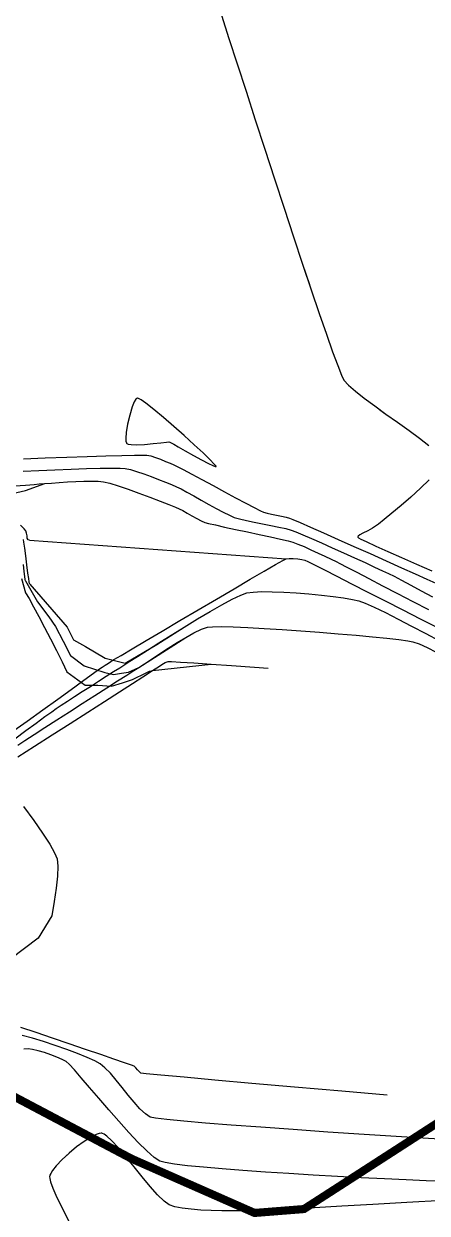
# Model space of a CAD drawing. Header units: metres. Extents: x 708868 to 711043, y 5411316 to 5413138.
# Drawn here: x 710275.7 to 710325.3, y 5412096.9 to 5412243.5 of the extents above; entities that cross this region are included whole.
import ezdxf

# ---------------------------------------------------------------- set-up
doc = ezdxf.new("R2010")
doc.units = ezdxf.units.M
doc.linetypes.add('DASHED', pattern=[0.75, 0.5, -0.25])
for name, color, linetype in [('C-ANNO-TABL', 1, 'Continuous'), ('Rionegro 2010_Contours', 7, 'Continuous'), ('Rionegro 2014_Contours', 7, 'Continuous'), ('Rionegro 2018_Contours', 7, 'Continuous')]:
    doc.layers.add(name, color=color, linetype=linetype)

msp = doc.modelspace()

# ---------------------------------------------------------------- linework, layer by layer
at = {"layer": 'C-ANNO-TABL', "color": 4, "linetype": 'DASHED', "true_color": 0x3dffff, "const_width": 1, "flags": 128}
msp.add_lwpolyline([(711042.54, 5413065.08), (710960.96, 5413110.4), (710928.51, 5413129.62), (710904.96, 5413136.48), (710878.34, 5413137.92), (710860.98, 5413136.79), (710843.25, 5413130), (710825.89, 5413114.54), (710808.92, 5413089.66), (710785.53, 5413050.07), (710767.48, 5413018.5), (710750.58, 5412962.4), (710732.95, 5412902.16), (710722.63, 5412876.69), (710711.1, 5412854.24), (710709.27, 5412838.47), (710712.25, 5412799.16), (710711.4, 5412767.16), (710706.84, 5412750.08), (710696.97, 5412735.65), (710677.97, 5412728.44), (710654.04, 5412726.54), (710627.07, 5412724.64), (710606.56, 5412720.47), (710589.8, 5412712.38), (710580.58, 5412698.73), (710577.45, 5412692.07), (710576.62, 5412681.45), (710581.7, 5412658.89), (710586.52, 5412640.58), (710590.14, 5412620.11), (710586.76, 5412609.51), (710569.89, 5412600.36), (710548.45, 5412592.65), (710519.16, 5412593.65), (710507.9, 5412592.67), (710498.04, 5412592.91), (710476.65, 5412590.53), (710453.44, 5412584.65), (710430.06, 5412578.87), (710407.17, 5412571.65), (710393.36, 5412565.35), (710390.57, 5412558.78), (710388.56, 5412550.53), (710383.7, 5412533.01), (710380.56, 5412521.69), (710371.65, 5412514.46), (710365.86, 5412509.89), (710362.01, 5412504.59), (710331.38, 5412455.85), (710322.46, 5412437.3), (710314.75, 5412419.96), (710310.91, 5412404.45), (710310.19, 5412389.52), (710312.36, 5412375.55), (710316.7, 5412365.43), (710327.06, 5412353.87), (710331.95, 5412345.85), (710336.14, 5412343.08), (710341.7, 5412343.55), (710347.66, 5412345.73), (710357.76, 5412346.03), (710373.48, 5412344.55), (710380.94, 5412341.93), (710387.56, 5412337.03), (710390.34, 5412331.13), (710393.23, 5412321.91), (710394.37, 5412314.08), (710391.95, 5412287.73), (710391.95, 5412242), (710398.77, 5412181.36), (710397.17, 5412154.92), (710391.09, 5412141.08), (710382.35, 5412135.26), (710365.93, 5412125.12), (710349.52, 5412122.86), (710314.94, 5412100.53), (710310.16, 5412097.45), (710304.08, 5412096.97), (710288.95, 5412103.64), (710260.4, 5412118.75), (710227.16, 5412131.8), (710192.2, 5412139.84), (710067.13, 5412167.23), (710056.51, 5412173.82), (710010.25, 5412214.54), (709997.9, 5412231.7), (709990.99, 5412235.84), (709981.95, 5412236.81), (709941.87, 5412226.35), (709906.21, 5412219.68), (709872.55, 5412206.97), (709858.98, 5412200.97), (709841.48, 5412178.77), (709831.7, 5412162.57), (709826.82, 5412138.12), (709826.1, 5412113.87), (709847.99, 5412057.97), (709847.99, 5412027.52), (709841.15, 5411995.84), (709821.68, 5411967.67), (709785.13, 5411896), (709764.5, 5411870.43), (709729.92, 5411841.63), (709687.88, 5411828.1), (709653.61, 5411828.39), (709636.8, 5411836.29), (709611.99, 5411871.53), (709572.15, 5411935.23), (709533.47, 5411953.88), (709461.2, 5411963.08), (709400.58, 5411961.74), (709328.3, 5411946.17), (709283.9, 5411933.17), (709246.82, 5411886.15), (709230.21, 5411871.99), (709186.77, 5411865.79), (709143.57, 5411868.97), (709131.37, 5411871.68), (709115.44, 5411870.35), (709084.2, 5411857.65), (709062.64, 5411854.33), (708913.41, 5411851.54)], dxfattribs=at)
at = {"layer": 'Rionegro 2010_Contours'}
for points in [[(710300, 5412244.52, 247), (710300.93, 5412241.66, 247), (710301.94, 5412238.52, 247), (710303.03, 5412235.16, 247), (710304.17, 5412231.64, 247), (710305.34, 5412228.03, 247), (710306.53, 5412224.38, 247), (710307.72, 5412220.76, 247), (710308.88, 5412217.23, 247), (710310, 5412213.85, 247), (710310.84, 5412211.34, 247)], [(710293.8, 5412191.86, 247), (710293.82, 5412191.86, 247), (710293.9, 5412191.81, 247), (710294.15, 5412191.66, 247), (710294.67, 5412191.36, 247), (710295.54, 5412190.86, 247), (710296.54, 5412190.3, 247), (710297.54, 5412189.75, 247), (710298.42, 5412189.29, 247), (710298.96, 5412189.03, 247), (710299.22, 5412188.93, 247), (710299.32, 5412188.92, 247), (710299.34, 5412188.93, 247), (710299.34, 5412188.95, 247), (710299.28, 5412189.04, 247), (710299.08, 5412189.27, 247), (710298.6, 5412189.76, 247), (710297.73, 5412190.6, 247), (710296.65, 5412191.61, 247), (710295.42, 5412192.73, 247), (710294.13, 5412193.87, 247), (710292.86, 5412194.97, 247), (710291.69, 5412195.94, 247), (710290.71, 5412196.71, 247), (710290.11, 5412197.13, 247), (710289.8, 5412197.31, 247), (710289.66, 5412197.35, 247), (710289.62, 5412197.35, 247), (710289.57, 5412197.32, 247), (710289.45, 5412197.2, 247), (710289.27, 5412196.89, 247), (710289.02, 5412196.26, 247), (710288.71, 5412195.25, 247), (710288.45, 5412194.15, 247), (710288.28, 5412193.1, 247), (710288.22, 5412192.41, 247), (710288.24, 5412192.03, 247), (710288.29, 5412191.86, 247), (710288.32, 5412191.8, 247), (710288.37, 5412191.76, 247), (710288.53, 5412191.69, 247), (710288.88, 5412191.62, 247), (710289.53, 5412191.6, 247), (710290.53, 5412191.64, 247), (710291.58, 5412191.74, 247), (710292.53, 5412191.85, 247), (710293.22, 5412191.93, 247), (710293.51, 5412191.97, 247), (710293.66, 5412191.92, 247), (710293.8, 5412191.86, 247)], [(710319.52, 5412195.92, 247), (710320.26, 5412195.38, 247), (710321.69, 5412194.37, 247), (710323.1, 5412193.36, 247), (710324.4, 5412192.4, 247), (710325.54, 5412191.51, 247)], [(710275.61, 5412189.89, 246), (710278.31, 5412189.98, 246), (710280.96, 5412190.07, 246), (710283.47, 5412190.15, 246), (710285.76, 5412190.22, 246), (710287.73, 5412190.28, 246), (710289.29, 5412190.32, 246), (710290.36, 5412190.33, 246), (710290.83, 5412190.32, 246), (710291.29, 5412190.22, 246), (710291.87, 5412190.03, 246), (710292.5, 5412189.81, 246), (710293.13, 5412189.56, 246), (710293.7, 5412189.33, 246), (710294.13, 5412189.15, 246), (710294.54, 5412188.94, 246), (710295.3, 5412188.54, 246), (710296.35, 5412187.98, 246), (710297.6, 5412187.31, 246), (710298.97, 5412186.57, 246), (710300.38, 5412185.82, 246), (710301.74, 5412185.08, 246), (710302.99, 5412184.42, 246), (710304.03, 5412183.87, 246), (710304.79, 5412183.48, 246), (710305.18, 5412183.29, 246), (710305.61, 5412183.17, 246), (710306.16, 5412183.04, 246), (710306.78, 5412182.92, 246), (710307.41, 5412182.8, 246), (710307.96, 5412182.68, 246), (710308.39, 5412182.57, 246), (710308.81, 5412182.4, 246), (710309.7, 5412182.01, 246), (710310.98, 5412181.45, 246), (710312.56, 5412180.76, 246), (710314.36, 5412179.95, 246), (710316.31, 5412179.09, 246), (710318.31, 5412178.19, 246), (710320.29, 5412177.3, 246), (710322.17, 5412176.46, 246), (710323.87, 5412175.69, 246), (710325.3, 5412175.05, 246), (710326.38, 5412174.56, 246)], [(710274.56, 5412186.53, 244), (710275.89, 5412186.64, 244), (710276.92, 5412186.72, 244), (710277.57, 5412186.77, 244), (710278.25, 5412186.82, 244), (710279.08, 5412186.89, 244), (710280.02, 5412186.96, 244), (710281.03, 5412187.02, 244), (710282.06, 5412187.07, 244), (710283.07, 5412187.11, 244), (710284, 5412187.12, 244), (710284.83, 5412187.1, 244), (710285.49, 5412187.03, 244), (710286.24, 5412186.86, 244), (710287.27, 5412186.54, 244), (710288.5, 5412186.12, 244), (710289.83, 5412185.64, 244), (710291.18, 5412185.14, 244), (710292.44, 5412184.65, 244), (710293.53, 5412184.23, 244), (710294.34, 5412183.9, 244), (710294.8, 5412183.71, 244), (710295.23, 5412183.49, 244), (710295.77, 5412183.19, 244), (710296.37, 5412182.86, 244), (710296.97, 5412182.52, 244), (710297.51, 5412182.23, 244), (710297.95, 5412182.04, 244), (710298.4, 5412181.91, 244), (710299.25, 5412181.72, 244), (710300.39, 5412181.47, 244), (710301.73, 5412181.18, 244), (710303.19, 5412180.87, 244), (710304.65, 5412180.55, 244), (710306.04, 5412180.25, 244), (710307.26, 5412179.98, 244), (710308.2, 5412179.76, 244), (710308.78, 5412179.6, 244), (710309.4, 5412179.37, 244), (710310.17, 5412179.05, 244), (710311.02, 5412178.67, 244), (710311.9, 5412178.26, 244), (710312.75, 5412177.86, 244), (710313.51, 5412177.51, 244), (710314.11, 5412177.22, 244), (710314.58, 5412176.98, 244), (710315.45, 5412176.53, 244), (710316.66, 5412175.9, 244), (710318.15, 5412175.12, 244), (710319.83, 5412174.24, 244), (710321.67, 5412173.28, 244), (710323.58, 5412172.3, 244), (710325.5, 5412171.31, 244)], [(710325.59, 5412187.28, 247), (710324.51, 5412186.24, 247), (710323.32, 5412185.16, 247), (710322.11, 5412184.12, 247), (710320.98, 5412183.18, 247), (710320.02, 5412182.39, 247), (710319.33, 5412181.84, 247), (710318.98, 5412181.57, 247), (710318.58, 5412181.32, 247), (710318.01, 5412181.02, 247), (710317.42, 5412180.71, 247), (710317.04, 5412180.49, 247), (710316.85, 5412180.34, 247), (710316.8, 5412180.26, 247), (710316.79, 5412180.22, 247), (710316.8, 5412180.21, 247), (710316.89, 5412180.14, 247), (710317.18, 5412179.99, 247), (710317.83, 5412179.67, 247), (710319, 5412179.13, 247), (710320.48, 5412178.46, 247), (710322.18, 5412177.7, 247), (710324.03, 5412176.89, 247), (710325.92, 5412176.06, 247)], [(710274.04, 5412156.12, 243), (710276.06, 5412157.55, 243), (710278.02, 5412158.95, 243), (710279.85, 5412160.27, 243), (710281.49, 5412161.45, 243), (710282.88, 5412162.47, 243), (710283.97, 5412163.26, 243), (710284.7, 5412163.79, 243), (710284.99, 5412164, 243), (710285.3, 5412164.2, 243), (710285.69, 5412164.46, 243), (710286.09, 5412164.71, 243), (710286.4, 5412164.91, 243), (710286.76, 5412165.13, 243), (710287.67, 5412165.66, 243), (710289.02, 5412166.47, 243), (710290.73, 5412167.48, 243), (710292.71, 5412168.66, 243), (710294.87, 5412169.94, 243), (710297.12, 5412171.27, 243), (710299.38, 5412172.6, 243), (710301.55, 5412173.87, 243), (710303.54, 5412175.04, 243), (710305.27, 5412176.05, 243), (710306.64, 5412176.84, 243), (710307.57, 5412177.36, 243), (710307.97, 5412177.57, 243), (710308.34, 5412177.6, 243), (710308.84, 5412177.59, 243), (710309.39, 5412177.55, 243), (710309.89, 5412177.48, 243), (710310.27, 5412177.4, 243), (710310.62, 5412177.24, 243), (710311.44, 5412176.83, 243), (710312.67, 5412176.2, 243), (710314.22, 5412175.41, 243), (710316.03, 5412174.48, 243), (710318.03, 5412173.45, 243), (710320.15, 5412172.36, 243), (710322.32, 5412171.25, 243), (710324.47, 5412170.16, 243), (710326.53, 5412169.12, 243)], [(710274.54, 5412155.39, 242), (710275.93, 5412156.41, 242), (710277.18, 5412157.32, 242), (710278.26, 5412158.11, 242), (710279.1, 5412158.71, 242), (710279.66, 5412159.1, 242), (710280.27, 5412159.51, 242), (710281.04, 5412160.01, 242), (710281.92, 5412160.58, 242), (710282.87, 5412161.2, 242), (710283.87, 5412161.84, 242), (710284.86, 5412162.48, 242), (710285.82, 5412163.09, 242), (710286.7, 5412163.66, 242), (710287.48, 5412164.14, 242), (710288.11, 5412164.53, 242), (710288.73, 5412164.93, 242), (710289.68, 5412165.53, 242), (710290.89, 5412166.3, 242), (710292.28, 5412167.19, 242), (710293.82, 5412168.15, 242), (710295.42, 5412169.15, 242), (710297.04, 5412170.14, 242), (710298.6, 5412171.07, 242), (710300.05, 5412171.9, 242), (710301.33, 5412172.58, 242), (710302.37, 5412173.08, 242), (710303.12, 5412173.35, 242), (710303.91, 5412173.46, 242), (710304.97, 5412173.51, 242), (710306.25, 5412173.5, 242), (710307.69, 5412173.45, 242), (710309.22, 5412173.36, 242), (710310.78, 5412173.23, 242), (710312.32, 5412173.08, 242), (710313.76, 5412172.91, 242), (710315.04, 5412172.73, 242), (710316.12, 5412172.55, 242), (710316.92, 5412172.37, 242), (710317.69, 5412172.09, 242), (710318.8, 5412171.59, 242), (710320.18, 5412170.92, 242), (710321.74, 5412170.13, 242), (710323.42, 5412169.26, 242), (710325.15, 5412168.35, 242), (710326.85, 5412167.45, 242)], [(710274.91, 5412154.59, 241), (710275.8, 5412155.17, 241), (710276.94, 5412155.9, 241), (710278.27, 5412156.76, 241), (710279.74, 5412157.71, 241), (710281.29, 5412158.71, 241), (710282.86, 5412159.73, 241), (710284.41, 5412160.72, 241), (710285.88, 5412161.66, 241), (710287.21, 5412162.51, 241), (710288.35, 5412163.24, 241), (710289.23, 5412163.8, 241), (710289.81, 5412164.16, 241), (710290.51, 5412164.6, 241), (710291.37, 5412165.18, 241), (710292.36, 5412165.83, 241), (710293.43, 5412166.53, 241), (710294.53, 5412167.23, 241), (710295.61, 5412167.88, 241), (710296.62, 5412168.44, 241), (710297.53, 5412168.87, 241), (710298.27, 5412169.12, 241), (710298.91, 5412169.19, 241), (710299.99, 5412169.2, 241), (710301.46, 5412169.16, 241), (710303.24, 5412169.09, 241), (710305.26, 5412168.98, 241), (710307.46, 5412168.84, 241), (710309.76, 5412168.68, 241), (710312.09, 5412168.51, 241), (710314.39, 5412168.32, 241), (710316.59, 5412168.13, 241), (710318.61, 5412167.94, 241), (710320.38, 5412167.76, 241), (710321.85, 5412167.6, 241), (710322.93, 5412167.45, 241), (710323.57, 5412167.33, 241), (710324.34, 5412167.06, 241), (710325.32, 5412166.62, 241), (710326.43, 5412166.06, 241)], [(710326.84, 5412106.05, 241), (710322.18, 5412106.34, 241), (710317.57, 5412106.64, 241), (710313.1, 5412106.94, 241), (710308.82, 5412107.24, 241), (710304.83, 5412107.52, 241), (710301.21, 5412107.79, 241), (710298.02, 5412108.04, 241), (710295.35, 5412108.27, 241), (710293.28, 5412108.47, 241), (710291.88, 5412108.64, 241), (710291.24, 5412108.78, 241), (710290.64, 5412109.18, 241), (710289.97, 5412109.8, 241), (710289.26, 5412110.6, 241), (710288.52, 5412111.49, 241), (710287.77, 5412112.43, 241), (710287.03, 5412113.34, 241), (710286.32, 5412114.17, 241), (710285.66, 5412114.86, 241), (710285.08, 5412115.33, 241), (710284.42, 5412115.69, 241), (710283.47, 5412116.12, 241), (710282.29, 5412116.6, 241), (710280.96, 5412117.11, 241), (710279.54, 5412117.61, 241), (710278.11, 5412118.09, 241), (710276.73, 5412118.51, 241), (710275.46, 5412118.85, 241)], [(710327.37, 5412100.84, 242), (710325.2, 5412100.93, 242), (710322.75, 5412101.04, 242), (710320.07, 5412101.17, 242), (710317.22, 5412101.31, 242), (710314.28, 5412101.47, 242), (710311.28, 5412101.64, 242), (710308.31, 5412101.82, 242), (710305.41, 5412102.01, 242), (710302.65, 5412102.2, 242), (710300.09, 5412102.4, 242), (710297.8, 5412102.59, 242), (710295.82, 5412102.79, 242), (710294.22, 5412102.99, 242), (710293.06, 5412103.18, 242), (710292.41, 5412103.36, 242), (710291.71, 5412103.82, 242), (710290.82, 5412104.61, 242), (710289.76, 5412105.66, 242), (710288.6, 5412106.9, 242), (710287.37, 5412108.26, 242), (710286.12, 5412109.68, 242), (710284.9, 5412111.09, 242), (710283.76, 5412112.43, 242), (710282.74, 5412113.61, 242), (710281.89, 5412114.59, 242), (710281.26, 5412115.28, 242), (710280.88, 5412115.62, 242), (710280.4, 5412115.88, 242), (710279.75, 5412116.17, 242), (710278.99, 5412116.46, 242), (710278.2, 5412116.73, 242), (710277.43, 5412116.96, 242), (710276.74, 5412117.12, 242), (710276.19, 5412117.2, 242), (710275.65, 5412117.13, 242)], [(710327.31, 5412098.52, 243), (710322.83, 5412098.26, 243), (710318.64, 5412098.02, 243), (710314.83, 5412097.8, 243), (710311.46, 5412097.61, 243), (710308.64, 5412097.45, 243), (710306.43, 5412097.33, 243), (710304.92, 5412097.26, 243), (710304.19, 5412097.24, 243), (710303.41, 5412097.23, 243), (710302.43, 5412097.23, 243), (710301.28, 5412097.23, 243), (710300.04, 5412097.24, 243), (710298.75, 5412097.27, 243), (710297.47, 5412097.33, 243), (710296.26, 5412097.42, 243), (710295.17, 5412097.55, 243), (710294.25, 5412097.72, 243), (710293.57, 5412097.95, 243), (710292.93, 5412098.41, 243), (710292.13, 5412099.2, 243), (710291.22, 5412100.23, 243), (710290.25, 5412101.41, 243), (710289.24, 5412102.66, 243), (710288.24, 5412103.89, 243), (710287.31, 5412105, 243), (710286.47, 5412105.91, 243), (710285.9, 5412106.44, 243), (710285.55, 5412106.69, 243), (710285.35, 5412106.77, 243), (710285.27, 5412106.78, 243), (710285.17, 5412106.78, 243), (710284.96, 5412106.75, 243), (710284.57, 5412106.62, 243), (710283.96, 5412106.32, 243), (710283.09, 5412105.78, 243), (710282.16, 5412105.1, 243), (710281.24, 5412104.34, 243), (710280.67, 5412103.81, 243)]]:
    msp.add_polyline3d(points, dxfattribs=at)
at = {"layer": 'Rionegro 2014_Contours'}
for points in [[(710300, 5412244.52, 247), (710300.93, 5412241.66, 247), (710301.94, 5412238.52, 247), (710303.03, 5412235.16, 247), (710304.17, 5412231.64, 247), (710305.34, 5412228.03, 247), (710306.53, 5412224.38, 247), (710307.72, 5412220.76, 247), (710308.88, 5412217.23, 247), (710310, 5412213.85, 247), (710311.06, 5412210.68, 247), (710312.04, 5412207.78, 247), (710312.93, 5412205.22, 247), (710313.69, 5412203.05, 247), (710314.32, 5412201.35, 247), (710314.79, 5412200.16, 247), (710315.09, 5412199.55, 247), (710315.64, 5412198.94, 247), (710316.49, 5412198.19, 247), (710317.59, 5412197.33, 247), (710318.88, 5412196.38, 247), (710320.26, 5412195.38, 247), (710321.69, 5412194.37, 247), (710323.1, 5412193.36, 247), (710324.4, 5412192.4, 247), (710325.54, 5412191.51, 247)], [(710293.8, 5412191.86, 247), (710293.82, 5412191.86, 247), (710293.9, 5412191.81, 247), (710294.15, 5412191.66, 247), (710294.67, 5412191.36, 247), (710295.54, 5412190.86, 247), (710296.54, 5412190.3, 247), (710297.54, 5412189.75, 247), (710298.42, 5412189.29, 247), (710298.96, 5412189.03, 247), (710299.22, 5412188.93, 247), (710299.32, 5412188.92, 247), (710299.34, 5412188.93, 247), (710299.34, 5412188.95, 247), (710299.28, 5412189.04, 247), (710299.08, 5412189.27, 247), (710298.6, 5412189.76, 247), (710297.73, 5412190.6, 247), (710296.65, 5412191.61, 247), (710295.42, 5412192.73, 247), (710294.13, 5412193.87, 247), (710292.86, 5412194.97, 247), (710291.69, 5412195.94, 247), (710290.71, 5412196.71, 247), (710290.11, 5412197.13, 247), (710289.8, 5412197.31, 247), (710289.66, 5412197.35, 247), (710289.62, 5412197.35, 247), (710289.57, 5412197.32, 247), (710289.45, 5412197.2, 247), (710289.27, 5412196.89, 247), (710289.02, 5412196.26, 247), (710288.71, 5412195.25, 247), (710288.45, 5412194.15, 247), (710288.28, 5412193.1, 247), (710288.22, 5412192.41, 247), (710288.24, 5412192.03, 247), (710288.29, 5412191.86, 247), (710288.32, 5412191.8, 247), (710288.37, 5412191.76, 247), (710288.53, 5412191.69, 247), (710288.88, 5412191.62, 247), (710289.53, 5412191.6, 247), (710290.53, 5412191.64, 247), (710291.58, 5412191.74, 247), (710292.53, 5412191.85, 247), (710293.22, 5412191.93, 247), (710293.51, 5412191.97, 247), (710293.66, 5412191.92, 247), (710293.8, 5412191.86, 247)], [(710275.61, 5412189.89, 246), (710278.31, 5412189.98, 246), (710280.96, 5412190.07, 246), (710283.47, 5412190.15, 246), (710285.76, 5412190.22, 246), (710287.73, 5412190.28, 246), (710289.29, 5412190.32, 246), (710290.36, 5412190.33, 246), (710290.83, 5412190.32, 246), (710291.29, 5412190.22, 246), (710291.87, 5412190.03, 246), (710292.5, 5412189.81, 246), (710293.13, 5412189.56, 246), (710293.7, 5412189.33, 246), (710294.13, 5412189.15, 246), (710294.54, 5412188.94, 246), (710295.3, 5412188.54, 246), (710296.35, 5412187.98, 246), (710297.6, 5412187.31, 246), (710298.97, 5412186.57, 246), (710300.38, 5412185.82, 246), (710301.74, 5412185.08, 246), (710302.99, 5412184.42, 246), (710304.03, 5412183.87, 246), (710304.79, 5412183.48, 246), (710305.18, 5412183.29, 246), (710305.61, 5412183.17, 246), (710306.16, 5412183.04, 246), (710306.78, 5412182.92, 246), (710307.41, 5412182.8, 246), (710307.96, 5412182.68, 246), (710308.39, 5412182.57, 246), (710308.81, 5412182.4, 246), (710309.7, 5412182.01, 246), (710310.98, 5412181.45, 246), (710312.56, 5412180.76, 246), (710314.36, 5412179.95, 246), (710316.31, 5412179.09, 246), (710318.31, 5412178.19, 246), (710320.29, 5412177.3, 246), (710322.17, 5412176.46, 246), (710323.87, 5412175.69, 246), (710325.3, 5412175.05, 246), (710326.38, 5412174.56, 246)], [(710275.57, 5412188.37, 245), (710277.5, 5412188.45, 245), (710279.5, 5412188.53, 245), (710281.48, 5412188.6, 245), (710283.37, 5412188.66, 245), (710285.06, 5412188.7, 245), (710286.49, 5412188.72, 245), (710287.55, 5412188.72, 245), (710288.16, 5412188.68, 245), (710288.79, 5412188.54, 245), (710289.56, 5412188.31, 245), (710290.43, 5412188.02, 245), (710291.35, 5412187.69, 245), (710292.26, 5412187.34, 245), (710293.11, 5412187, 245), (710293.86, 5412186.69, 245), (710294.47, 5412186.43, 245), (710295.02, 5412186.16, 245), (710295.74, 5412185.77, 245), (710296.58, 5412185.31, 245), (710297.5, 5412184.79, 245), (710298.44, 5412184.26, 245), (710299.37, 5412183.75, 245), (710300.23, 5412183.29, 245), (710300.98, 5412182.92, 245), (710301.57, 5412182.66, 245), (710302.24, 5412182.46, 245), (710303.08, 5412182.26, 245), (710304.04, 5412182.05, 245), (710305.07, 5412181.86, 245), (710306.1, 5412181.66, 245), (710307.06, 5412181.46, 245), (710307.91, 5412181.27, 245), (710308.59, 5412181.08, 245), (710309.16, 5412180.87, 245), (710310.01, 5412180.52, 245), (710311.07, 5412180.06, 245), (710312.3, 5412179.52, 245), (710313.64, 5412178.92, 245), (710315.02, 5412178.3, 245), (710316.38, 5412177.67, 245), (710317.68, 5412177.08, 245), (710318.85, 5412176.54, 245), (710319.83, 5412176.08, 245), (710320.57, 5412175.74, 245), (710321.25, 5412175.4, 245), (710322.19, 5412174.91, 245), (710323.32, 5412174.3, 245), (710324.6, 5412173.61, 245), (710325.98, 5412172.87, 245)], [(710274.56, 5412186.53, 244), (710275.89, 5412186.64, 244), (710276.92, 5412186.72, 244), (710277.57, 5412186.77, 244), (710278.25, 5412186.82, 244), (710279.08, 5412186.89, 244), (710280.02, 5412186.96, 244), (710281.03, 5412187.02, 244), (710282.06, 5412187.07, 244), (710283.07, 5412187.11, 244), (710284, 5412187.12, 244), (710284.83, 5412187.1, 244), (710285.49, 5412187.03, 244), (710286.24, 5412186.86, 244), (710287.27, 5412186.54, 244), (710288.5, 5412186.12, 244), (710289.83, 5412185.64, 244), (710291.18, 5412185.14, 244), (710292.44, 5412184.65, 244), (710293.53, 5412184.23, 244), (710294.34, 5412183.9, 244), (710294.8, 5412183.71, 244), (710295.23, 5412183.49, 244), (710295.77, 5412183.19, 244), (710296.37, 5412182.86, 244), (710296.97, 5412182.52, 244), (710297.51, 5412182.23, 244), (710297.95, 5412182.04, 244), (710298.4, 5412181.91, 244), (710299.25, 5412181.72, 244), (710300.39, 5412181.47, 244), (710301.73, 5412181.18, 244), (710303.19, 5412180.87, 244), (710304.65, 5412180.55, 244), (710306.04, 5412180.25, 244), (710307.26, 5412179.98, 244), (710308.2, 5412179.76, 244), (710308.78, 5412179.6, 244), (710309.4, 5412179.37, 244), (710310.17, 5412179.05, 244), (710311.02, 5412178.67, 244), (710311.9, 5412178.26, 244), (710312.75, 5412177.86, 244), (710313.51, 5412177.51, 244), (710314.11, 5412177.22, 244), (710314.58, 5412176.98, 244), (710315.45, 5412176.53, 244), (710316.66, 5412175.9, 244), (710318.15, 5412175.12, 244), (710319.83, 5412174.24, 244), (710321.67, 5412173.28, 244), (710323.58, 5412172.3, 244), (710325.5, 5412171.31, 244)], [(710325.59, 5412187.28, 247), (710324.51, 5412186.24, 247), (710323.32, 5412185.16, 247), (710322.11, 5412184.12, 247), (710320.98, 5412183.18, 247), (710320.02, 5412182.39, 247), (710319.33, 5412181.84, 247), (710318.98, 5412181.57, 247), (710318.58, 5412181.32, 247), (710318.01, 5412181.02, 247), (710317.42, 5412180.71, 247), (710317.04, 5412180.49, 247), (710316.85, 5412180.34, 247), (710316.8, 5412180.26, 247), (710316.79, 5412180.22, 247), (710316.8, 5412180.21, 247), (710316.89, 5412180.14, 247), (710317.18, 5412179.99, 247), (710317.83, 5412179.67, 247), (710319, 5412179.13, 247), (710320.48, 5412178.46, 247), (710322.18, 5412177.7, 247), (710324.03, 5412176.89, 247), (710325.92, 5412176.06, 247)], [(710274.04, 5412156.12, 243), (710276.06, 5412157.55, 243), (710278.02, 5412158.95, 243), (710279.85, 5412160.27, 243), (710281.49, 5412161.45, 243), (710282.88, 5412162.47, 243), (710283.97, 5412163.26, 243), (710284.7, 5412163.79, 243), (710284.99, 5412164, 243), (710285.3, 5412164.2, 243), (710285.69, 5412164.46, 243), (710286.09, 5412164.71, 243), (710286.4, 5412164.91, 243), (710286.76, 5412165.13, 243), (710287.67, 5412165.66, 243), (710289.02, 5412166.47, 243), (710290.73, 5412167.48, 243), (710292.71, 5412168.66, 243), (710294.87, 5412169.94, 243), (710297.12, 5412171.27, 243), (710299.38, 5412172.6, 243), (710301.55, 5412173.87, 243), (710303.54, 5412175.04, 243), (710305.27, 5412176.05, 243), (710306.64, 5412176.84, 243), (710307.57, 5412177.36, 243), (710307.97, 5412177.57, 243), (710308.34, 5412177.6, 243), (710308.84, 5412177.59, 243), (710309.39, 5412177.55, 243), (710309.89, 5412177.48, 243), (710310.27, 5412177.4, 243), (710310.62, 5412177.24, 243), (710311.44, 5412176.83, 243), (710312.67, 5412176.2, 243), (710314.22, 5412175.41, 243), (710316.03, 5412174.48, 243), (710318.03, 5412173.45, 243), (710320.15, 5412172.36, 243), (710322.32, 5412171.25, 243), (710324.47, 5412170.16, 243), (710326.53, 5412169.12, 243)], [(710274.54, 5412155.39, 242), (710275.93, 5412156.41, 242), (710277.18, 5412157.32, 242), (710278.26, 5412158.11, 242), (710279.1, 5412158.71, 242), (710279.66, 5412159.1, 242), (710280.27, 5412159.51, 242), (710281.04, 5412160.01, 242), (710281.92, 5412160.58, 242), (710282.87, 5412161.2, 242), (710283.87, 5412161.84, 242), (710284.86, 5412162.48, 242), (710285.82, 5412163.09, 242), (710286.7, 5412163.66, 242), (710287.48, 5412164.14, 242), (710288.11, 5412164.53, 242), (710288.73, 5412164.93, 242), (710289.68, 5412165.53, 242), (710290.89, 5412166.3, 242), (710292.28, 5412167.19, 242), (710293.82, 5412168.15, 242), (710295.42, 5412169.15, 242), (710297.04, 5412170.14, 242), (710298.6, 5412171.07, 242), (710300.05, 5412171.9, 242), (710301.33, 5412172.58, 242), (710302.37, 5412173.08, 242), (710303.12, 5412173.35, 242), (710303.91, 5412173.46, 242), (710304.97, 5412173.51, 242), (710306.25, 5412173.5, 242), (710307.69, 5412173.45, 242), (710309.22, 5412173.36, 242), (710310.78, 5412173.23, 242), (710312.32, 5412173.08, 242), (710313.76, 5412172.91, 242), (710315.04, 5412172.73, 242), (710316.12, 5412172.55, 242), (710316.92, 5412172.37, 242), (710317.69, 5412172.09, 242), (710318.8, 5412171.59, 242), (710320.18, 5412170.92, 242), (710321.74, 5412170.13, 242), (710323.42, 5412169.26, 242), (710325.15, 5412168.35, 242), (710326.85, 5412167.45, 242)], [(710274.91, 5412154.59, 241), (710275.8, 5412155.17, 241), (710276.94, 5412155.9, 241), (710278.27, 5412156.76, 241), (710279.74, 5412157.71, 241), (710281.29, 5412158.71, 241), (710282.86, 5412159.73, 241), (710284.41, 5412160.72, 241), (710285.88, 5412161.66, 241), (710287.21, 5412162.51, 241), (710288.35, 5412163.24, 241), (710289.23, 5412163.8, 241), (710289.81, 5412164.16, 241), (710290.51, 5412164.6, 241), (710291.37, 5412165.18, 241), (710292.36, 5412165.83, 241), (710293.43, 5412166.53, 241), (710294.53, 5412167.23, 241), (710295.61, 5412167.88, 241), (710296.62, 5412168.44, 241), (710297.53, 5412168.87, 241), (710298.27, 5412169.12, 241), (710298.91, 5412169.19, 241), (710299.99, 5412169.2, 241), (710301.46, 5412169.16, 241), (710303.24, 5412169.09, 241), (710305.26, 5412168.98, 241), (710307.46, 5412168.84, 241), (710309.76, 5412168.68, 241), (710312.09, 5412168.51, 241), (710314.39, 5412168.32, 241), (710316.59, 5412168.13, 241), (710318.61, 5412167.94, 241), (710320.38, 5412167.76, 241), (710321.85, 5412167.6, 241), (710322.93, 5412167.45, 241), (710323.57, 5412167.33, 241), (710324.34, 5412167.06, 241), (710325.32, 5412166.62, 241), (710326.43, 5412166.06, 241)], [(710274.94, 5412153.14, 240), (710277, 5412154.46, 240), (710279.16, 5412155.85, 240), (710281.37, 5412157.27, 240), (710283.54, 5412158.67, 240), (710285.59, 5412159.99, 240), (710287.46, 5412161.18, 240), (710289.06, 5412162.21, 240), (710290.32, 5412163.02, 240), (710291.16, 5412163.56, 240), (710291.52, 5412163.79, 240), (710291.83, 5412163.99, 240), (710292.24, 5412164.26, 240), (710292.67, 5412164.54, 240), (710293.09, 5412164.77, 240), (710293.42, 5412164.9, 240), (710293.85, 5412164.9, 240), (710294.94, 5412164.84, 240), (710296.6, 5412164.73, 240), (710298.73, 5412164.59, 240), (710301.25, 5412164.42, 240), (710304.08, 5412164.22, 240), (710305.75, 5412164.1, 240)], [(710320.41, 5412111.49, 240), (710314.81, 5412111.96, 240), (710309.01, 5412112.47, 240), (710303.75, 5412112.93, 240), (710299.18, 5412113.34, 240), (710295.4, 5412113.68, 240), (710292.55, 5412113.94, 240), (710290.73, 5412114.12, 240), (710290.08, 5412114.19, 240), (710289.89, 5412114.34, 240), (710289.67, 5412114.6, 240), (710289.46, 5412114.86, 240), (710289.27, 5412115.04, 240), (710288.93, 5412115.17, 240), (710288.07, 5412115.48, 240), (710286.77, 5412115.93, 240), (710285.15, 5412116.49, 240), (710283.28, 5412117.12, 240), (710281.26, 5412117.81, 240), (710279.2, 5412118.51, 240), (710277.17, 5412119.19, 240), (710275.28, 5412119.82, 240)], [(710326.84, 5412106.05, 241), (710322.18, 5412106.34, 241), (710317.57, 5412106.64, 241), (710313.1, 5412106.94, 241), (710308.82, 5412107.24, 241), (710304.83, 5412107.52, 241), (710301.21, 5412107.79, 241), (710298.02, 5412108.04, 241), (710295.35, 5412108.27, 241), (710293.28, 5412108.47, 241), (710291.88, 5412108.64, 241), (710291.24, 5412108.78, 241), (710290.64, 5412109.18, 241), (710289.97, 5412109.8, 241), (710289.26, 5412110.6, 241), (710288.52, 5412111.49, 241), (710287.77, 5412112.43, 241), (710287.03, 5412113.34, 241), (710286.32, 5412114.17, 241), (710285.66, 5412114.86, 241), (710285.08, 5412115.33, 241), (710284.42, 5412115.69, 241), (710283.47, 5412116.12, 241), (710282.29, 5412116.6, 241), (710280.96, 5412117.11, 241), (710279.54, 5412117.61, 241), (710278.11, 5412118.09, 241), (710276.73, 5412118.51, 241), (710275.46, 5412118.85, 241)], [(710327.37, 5412100.84, 242), (710325.2, 5412100.93, 242), (710322.75, 5412101.04, 242), (710320.07, 5412101.17, 242), (710317.22, 5412101.31, 242), (710314.28, 5412101.47, 242), (710311.28, 5412101.64, 242), (710308.31, 5412101.82, 242), (710305.41, 5412102.01, 242), (710302.65, 5412102.2, 242), (710300.09, 5412102.4, 242), (710297.8, 5412102.59, 242), (710295.82, 5412102.79, 242), (710294.22, 5412102.99, 242), (710293.06, 5412103.18, 242), (710292.41, 5412103.36, 242), (710291.71, 5412103.82, 242), (710290.82, 5412104.61, 242), (710289.76, 5412105.66, 242), (710288.6, 5412106.9, 242), (710287.37, 5412108.26, 242), (710286.12, 5412109.68, 242), (710284.9, 5412111.09, 242), (710283.76, 5412112.43, 242), (710282.74, 5412113.61, 242), (710281.89, 5412114.59, 242), (710281.26, 5412115.28, 242), (710280.88, 5412115.62, 242), (710280.4, 5412115.88, 242), (710279.75, 5412116.17, 242), (710278.99, 5412116.46, 242), (710278.2, 5412116.73, 242), (710277.43, 5412116.96, 242), (710276.74, 5412117.12, 242), (710276.19, 5412117.2, 242), (710275.65, 5412117.13, 242)], [(710327.31, 5412098.52, 243), (710322.83, 5412098.26, 243), (710318.64, 5412098.02, 243), (710314.83, 5412097.8, 243), (710311.46, 5412097.61, 243), (710308.64, 5412097.45, 243), (710306.43, 5412097.33, 243), (710304.92, 5412097.26, 243), (710304.19, 5412097.24, 243), (710303.41, 5412097.23, 243), (710302.43, 5412097.23, 243), (710301.28, 5412097.23, 243), (710300.04, 5412097.24, 243), (710298.75, 5412097.27, 243), (710297.47, 5412097.33, 243), (710296.26, 5412097.42, 243), (710295.17, 5412097.55, 243), (710294.25, 5412097.72, 243), (710293.57, 5412097.95, 243), (710292.93, 5412098.41, 243), (710292.13, 5412099.2, 243), (710291.22, 5412100.23, 243), (710290.25, 5412101.41, 243), (710289.24, 5412102.66, 243), (710288.24, 5412103.89, 243), (710287.31, 5412105, 243), (710286.47, 5412105.91, 243), (710285.9, 5412106.44, 243), (710285.55, 5412106.69, 243), (710285.35, 5412106.77, 243), (710285.27, 5412106.78, 243), (710285.17, 5412106.78, 243), (710284.96, 5412106.75, 243), (710284.57, 5412106.62, 243), (710283.96, 5412106.32, 243), (710283.09, 5412105.78, 243), (710282.16, 5412105.1, 243), (710281.24, 5412104.34, 243), (710280.38, 5412103.55, 243), (710279.65, 5412102.78, 243), (710279.21, 5412102.22, 243), (710278.98, 5412101.85, 243), (710278.88, 5412101.63, 243), (710278.85, 5412101.53, 243), (710278.84, 5412101.44, 243), (710278.85, 5412101.22, 243), (710278.95, 5412100.79, 243), (710279.22, 5412100.04, 243), (710279.74, 5412098.86, 243), (710280.41, 5412097.5, 243), (710281.16, 5412096.01, 243)]]:
    msp.add_polyline3d(points, dxfattribs=at)
at = {"layer": 'Rionegro 2018_Contours'}
for points in [[(710300, 5412244.52, 247), (710300.93, 5412241.66, 247), (710301.94, 5412238.52, 247), (710303.03, 5412235.16, 247), (710304.17, 5412231.64, 247), (710305.34, 5412228.03, 247), (710306.53, 5412224.38, 247), (710307.72, 5412220.76, 247), (710308.88, 5412217.23, 247), (710310, 5412213.85, 247), (710311.06, 5412210.68, 247), (710312.04, 5412207.78, 247), (710312.93, 5412205.22, 247), (710313.69, 5412203.05, 247), (710314.32, 5412201.35, 247), (710314.79, 5412200.16, 247), (710315.09, 5412199.55, 247), (710315.64, 5412198.94, 247), (710316.49, 5412198.19, 247), (710317.59, 5412197.33, 247), (710318.88, 5412196.38, 247), (710320.26, 5412195.38, 247), (710321.69, 5412194.37, 247), (710323.1, 5412193.36, 247), (710324.4, 5412192.4, 247), (710325.54, 5412191.51, 247)], [(710293.8, 5412191.86, 247), (710293.82, 5412191.86, 247), (710293.9, 5412191.81, 247), (710294.15, 5412191.66, 247), (710294.67, 5412191.36, 247), (710295.54, 5412190.86, 247), (710296.54, 5412190.3, 247), (710297.54, 5412189.75, 247), (710298.42, 5412189.29, 247), (710298.96, 5412189.03, 247), (710299.22, 5412188.93, 247), (710299.32, 5412188.92, 247), (710299.34, 5412188.93, 247), (710299.34, 5412188.95, 247), (710299.28, 5412189.04, 247), (710299.08, 5412189.27, 247), (710298.6, 5412189.76, 247), (710297.73, 5412190.6, 247), (710296.65, 5412191.61, 247), (710295.42, 5412192.73, 247), (710294.13, 5412193.87, 247), (710292.86, 5412194.97, 247), (710291.69, 5412195.94, 247), (710290.71, 5412196.71, 247), (710290.11, 5412197.13, 247), (710289.8, 5412197.31, 247), (710289.66, 5412197.35, 247), (710289.62, 5412197.35, 247), (710289.57, 5412197.32, 247), (710289.45, 5412197.2, 247), (710289.27, 5412196.89, 247), (710289.02, 5412196.26, 247), (710288.71, 5412195.25, 247), (710288.45, 5412194.15, 247), (710288.28, 5412193.1, 247), (710288.22, 5412192.41, 247), (710288.24, 5412192.03, 247), (710288.29, 5412191.86, 247), (710288.32, 5412191.8, 247), (710288.37, 5412191.76, 247), (710288.53, 5412191.69, 247), (710288.88, 5412191.62, 247), (710289.53, 5412191.6, 247), (710290.53, 5412191.64, 247), (710291.58, 5412191.74, 247), (710292.53, 5412191.85, 247), (710293.22, 5412191.93, 247), (710293.51, 5412191.97, 247), (710293.66, 5412191.92, 247), (710293.8, 5412191.86, 247)], [(710275.61, 5412189.89, 246), (710278.31, 5412189.98, 246), (710280.96, 5412190.07, 246), (710283.47, 5412190.15, 246), (710285.76, 5412190.22, 246), (710287.73, 5412190.28, 246), (710289.29, 5412190.32, 246), (710290.36, 5412190.33, 246), (710290.83, 5412190.32, 246), (710291.29, 5412190.22, 246), (710291.87, 5412190.03, 246), (710292.5, 5412189.81, 246), (710293.13, 5412189.56, 246), (710293.7, 5412189.33, 246), (710294.13, 5412189.15, 246), (710294.54, 5412188.94, 246), (710295.3, 5412188.54, 246), (710296.35, 5412187.98, 246), (710297.6, 5412187.31, 246), (710298.97, 5412186.57, 246), (710300.38, 5412185.82, 246), (710301.74, 5412185.08, 246), (710302.99, 5412184.42, 246), (710304.03, 5412183.87, 246), (710304.79, 5412183.48, 246), (710305.18, 5412183.29, 246), (710305.61, 5412183.17, 246), (710306.16, 5412183.04, 246), (710306.78, 5412182.92, 246), (710307.41, 5412182.8, 246), (710307.96, 5412182.68, 246), (710308.39, 5412182.57, 246), (710308.81, 5412182.4, 246), (710309.7, 5412182.01, 246), (710310.98, 5412181.45, 246), (710312.56, 5412180.76, 246), (710314.36, 5412179.95, 246), (710316.31, 5412179.09, 246), (710318.31, 5412178.19, 246), (710320.29, 5412177.3, 246), (710322.17, 5412176.46, 246), (710323.87, 5412175.69, 246), (710325.3, 5412175.05, 246), (710326.38, 5412174.56, 246)], [(710275.57, 5412188.37, 245), (710277.5, 5412188.45, 245), (710279.5, 5412188.53, 245), (710281.48, 5412188.6, 245), (710283.37, 5412188.66, 245), (710285.06, 5412188.7, 245), (710286.49, 5412188.72, 245), (710287.55, 5412188.72, 245), (710288.16, 5412188.68, 245), (710288.79, 5412188.54, 245), (710289.56, 5412188.31, 245), (710290.43, 5412188.02, 245), (710291.35, 5412187.69, 245), (710292.26, 5412187.34, 245), (710293.11, 5412187, 245), (710293.86, 5412186.69, 245), (710294.47, 5412186.43, 245), (710295.02, 5412186.16, 245), (710295.74, 5412185.77, 245), (710296.58, 5412185.31, 245), (710297.5, 5412184.79, 245), (710298.44, 5412184.26, 245), (710299.37, 5412183.75, 245), (710300.23, 5412183.29, 245), (710300.98, 5412182.92, 245), (710301.57, 5412182.66, 245), (710302.24, 5412182.46, 245), (710303.08, 5412182.26, 245), (710304.04, 5412182.05, 245), (710305.07, 5412181.86, 245), (710306.1, 5412181.66, 245), (710307.06, 5412181.46, 245), (710307.91, 5412181.27, 245), (710308.59, 5412181.08, 245), (710309.16, 5412180.87, 245), (710310.01, 5412180.52, 245), (710311.07, 5412180.06, 245), (710312.3, 5412179.52, 245), (710313.64, 5412178.92, 245), (710315.02, 5412178.3, 245), (710316.38, 5412177.67, 245), (710317.68, 5412177.08, 245), (710318.85, 5412176.54, 245), (710319.83, 5412176.08, 245), (710320.57, 5412175.74, 245), (710321.25, 5412175.4, 245), (710322.19, 5412174.91, 245), (710323.32, 5412174.3, 245), (710324.6, 5412173.61, 245), (710325.98, 5412172.87, 245)], [(710273.58, 5412185.43, 244), (710275.89, 5412185.97, 244), (710275.89, 5412185.97, 244), (710275.89, 5412185.97, 244), (710278.25, 5412186.82, 244), (710279.08, 5412186.89, 244), (710280.02, 5412186.96, 244), (710281.03, 5412187.02, 244), (710282.06, 5412187.07, 244), (710283.07, 5412187.11, 244), (710284, 5412187.12, 244), (710284.83, 5412187.1, 244), (710285.49, 5412187.03, 244), (710286.24, 5412186.86, 244), (710287.27, 5412186.54, 244), (710288.5, 5412186.12, 244), (710289.83, 5412185.64, 244), (710291.18, 5412185.14, 244), (710292.44, 5412184.65, 244), (710293.53, 5412184.23, 244), (710294.34, 5412183.9, 244), (710294.8, 5412183.71, 244), (710295.23, 5412183.49, 244), (710295.77, 5412183.19, 244), (710296.37, 5412182.86, 244), (710296.97, 5412182.52, 244), (710297.51, 5412182.23, 244), (710297.95, 5412182.04, 244), (710298.4, 5412181.91, 244), (710299.25, 5412181.72, 244), (710300.39, 5412181.47, 244), (710301.73, 5412181.18, 244), (710303.19, 5412180.87, 244), (710304.65, 5412180.55, 244), (710306.04, 5412180.25, 244), (710307.26, 5412179.98, 244), (710308.2, 5412179.76, 244), (710308.78, 5412179.6, 244), (710309.4, 5412179.37, 244), (710310.17, 5412179.05, 244), (710311.02, 5412178.67, 244), (710311.9, 5412178.26, 244), (710312.75, 5412177.86, 244), (710313.51, 5412177.51, 244), (710314.11, 5412177.22, 244), (710314.58, 5412176.98, 244), (710315.45, 5412176.53, 244), (710316.66, 5412175.9, 244), (710318.15, 5412175.12, 244), (710319.83, 5412174.24, 244), (710321.67, 5412173.28, 244), (710323.58, 5412172.3, 244), (710325.5, 5412171.31, 244)], [(710325.59, 5412187.28, 247), (710324.51, 5412186.24, 247), (710323.32, 5412185.16, 247), (710322.11, 5412184.12, 247), (710320.98, 5412183.18, 247), (710320.02, 5412182.39, 247), (710319.33, 5412181.84, 247), (710318.98, 5412181.57, 247), (710318.58, 5412181.32, 247), (710318.01, 5412181.02, 247), (710317.42, 5412180.71, 247), (710317.04, 5412180.49, 247), (710316.85, 5412180.34, 247), (710316.8, 5412180.26, 247), (710316.79, 5412180.22, 247), (710316.8, 5412180.21, 247), (710316.89, 5412180.14, 247), (710317.18, 5412179.99, 247), (710317.83, 5412179.67, 247), (710319, 5412179.13, 247), (710320.48, 5412178.46, 247), (710322.18, 5412177.7, 247), (710324.03, 5412176.89, 247), (710325.92, 5412176.06, 247)], [(710276.35, 5412179.83, 243), (710276.35, 5412179.83, 243), (710276.21, 5412179.88, 243), (710276.07, 5412180.08, 243), (710276.06, 5412180.37, 243), (710276.01, 5412180.73, 243), (710275.93, 5412181.01, 243), (710275.71, 5412181.25, 243), (710275.25, 5412181.71, 243)], [(710276.41, 5412174.43, 242), (710276.35, 5412174.51, 242), (710276.33, 5412174.7, 242), (710276.28, 5412175.11, 242), (710276.18, 5412175.8, 242), (710276.05, 5412176.83, 242), (710275.91, 5412177.9, 242), (710275.78, 5412178.87, 242), (710275.68, 5412179.59, 242), (710275.63, 5412179.93, 242)], [(710276.35, 5412179.83, 243), (710307.97, 5412177.57, 243), (710308.34, 5412177.6, 243), (710308.84, 5412177.59, 243), (710309.39, 5412177.55, 243), (710309.89, 5412177.48, 243), (710310.27, 5412177.4, 243), (710310.62, 5412177.24, 243), (710311.44, 5412176.83, 243), (710312.67, 5412176.2, 243), (710314.22, 5412175.41, 243), (710316.03, 5412174.48, 243), (710318.03, 5412173.45, 243), (710320.15, 5412172.36, 243), (710322.32, 5412171.25, 243), (710324.47, 5412170.16, 243), (710326.53, 5412169.12, 243)], [(710275.87, 5412174.84, 241), (710275.87, 5412174.84, 241), (710275.84, 5412175.01, 241), (710275.8, 5412175.36, 241), (710275.72, 5412175.97, 241), (710275.61, 5412176.84, 241)], [(710275.39, 5412175.11, 240), (710275.39, 5412175.11, 240), (710275.39, 5412175.11, 240), (710275.89, 5412173.37, 240), (710276.31, 5412172.65, 240), (710276.87, 5412171.65, 240), (710277.52, 5412170.45, 240), (710278.22, 5412169.1, 240), (710278.96, 5412167.68, 240), (710279.69, 5412166.25, 240), (710280.37, 5412164.88, 240), (710280.98, 5412163.64, 240), (710283.21, 5412161.99, 240), (710284.77, 5412161.99, 240), (710286.47, 5412161.85, 240), (710287.8, 5412162.28, 240), (710289.04, 5412162.7, 240), (710290.75, 5412163.49, 240), (710291.13, 5412163.73, 240), (710291.52, 5412163.79, 240)], [(710275.87, 5412174.84, 241), (710275.87, 5412174.84, 241), (710275.87, 5412174.84, 241), (710275.87, 5412174.84, 241), (710275.87, 5412174.84, 241), (710277.36, 5412172.26, 241), (710278.73, 5412170.4, 241), (710279.58, 5412169.2, 241), (710280.5, 5412167.42, 241), (710281.41, 5412165.64, 241), (710283.09, 5412164.39, 241), (710285.66, 5412163.53, 241), (710285.66, 5412163.53, 241), (710286.72, 5412163.3, 241), (710287.69, 5412163.48, 241), (710288.57, 5412163.6, 241), (710289.83, 5412164.16, 241)], [(710276.41, 5412174.43, 242), (710281, 5412169.12, 242), (710281.77, 5412167.56, 242), (710283.27, 5412166.76, 242), (710285.7, 5412165.33, 242), (710288.13, 5412164.69, 242), (710292.05, 5412167.01, 242)], [(710292.05, 5412167.01, 242), (710295.42, 5412169.15, 242), (710297.04, 5412170.14, 242), (710298.6, 5412171.07, 242), (710300.05, 5412171.9, 242), (710301.33, 5412172.58, 242), (710302.37, 5412173.08, 242), (710303.12, 5412173.35, 242), (710303.91, 5412173.46, 242), (710304.97, 5412173.51, 242), (710306.25, 5412173.5, 242), (710307.69, 5412173.45, 242), (710309.22, 5412173.36, 242), (710310.78, 5412173.23, 242), (710312.32, 5412173.08, 242), (710313.76, 5412172.91, 242), (710315.04, 5412172.73, 242), (710316.12, 5412172.55, 242), (710316.92, 5412172.37, 242), (710317.69, 5412172.09, 242), (710318.8, 5412171.59, 242), (710320.18, 5412170.92, 242), (710321.74, 5412170.13, 242), (710323.42, 5412169.26, 242), (710325.15, 5412168.35, 242), (710326.85, 5412167.45, 242)], [(710289.83, 5412164.16, 241), (710295.61, 5412167.88, 241), (710296.62, 5412168.44, 241), (710297.53, 5412168.87, 241), (710298.27, 5412169.12, 241), (710298.91, 5412169.19, 241), (710299.99, 5412169.2, 241), (710301.46, 5412169.16, 241), (710303.24, 5412169.09, 241), (710305.26, 5412168.98, 241), (710307.46, 5412168.84, 241), (710309.76, 5412168.68, 241), (710312.09, 5412168.51, 241), (710314.39, 5412168.32, 241), (710316.59, 5412168.13, 241), (710318.61, 5412167.94, 241), (710320.38, 5412167.76, 241), (710321.85, 5412167.6, 241), (710322.93, 5412167.45, 241), (710323.57, 5412167.33, 241), (710324.34, 5412167.06, 241), (710325.32, 5412166.62, 241), (710326.43, 5412166.06, 241)], [(710291.52, 5412163.79, 240), (710298.73, 5412164.59, 240), (710301.25, 5412164.42, 240), (710304.08, 5412164.22, 240), (710305.75, 5412164.1, 240)], [(710275.64, 5412147.05, 236), (710276.89, 5412145.32, 236), (710277.97, 5412143.76, 236), (710278.85, 5412142.41, 236), (710279.46, 5412141.34, 236), (710279.76, 5412140.59, 236), (710279.85, 5412139.69, 236), (710279.81, 5412138.46, 236), (710279.65, 5412136.99, 236), (710279.41, 5412135.34, 236), (710279.1, 5412133.59, 236), (710277.45, 5412130.84, 236), (710274.05, 5412128.28, 236)], [(710320.41, 5412111.49, 240), (710314.81, 5412111.96, 240), (710309.01, 5412112.47, 240), (710303.75, 5412112.93, 240), (710299.18, 5412113.34, 240), (710295.4, 5412113.68, 240), (710292.55, 5412113.94, 240), (710290.73, 5412114.12, 240), (710290.08, 5412114.19, 240), (710289.89, 5412114.34, 240), (710289.67, 5412114.6, 240), (710289.46, 5412114.86, 240), (710289.27, 5412115.04, 240), (710288.93, 5412115.17, 240), (710288.07, 5412115.48, 240), (710286.77, 5412115.93, 240), (710285.15, 5412116.49, 240), (710283.28, 5412117.12, 240), (710281.26, 5412117.81, 240), (710279.2, 5412118.51, 240), (710277.17, 5412119.19, 240), (710275.28, 5412119.82, 240)], [(710326.84, 5412106.05, 241), (710322.18, 5412106.34, 241), (710317.57, 5412106.64, 241), (710313.1, 5412106.94, 241), (710308.82, 5412107.24, 241), (710304.83, 5412107.52, 241), (710301.21, 5412107.79, 241), (710298.02, 5412108.04, 241), (710295.35, 5412108.27, 241), (710293.28, 5412108.47, 241), (710291.88, 5412108.64, 241), (710291.24, 5412108.78, 241), (710290.64, 5412109.18, 241), (710289.97, 5412109.8, 241), (710289.26, 5412110.6, 241), (710288.52, 5412111.49, 241), (710287.77, 5412112.43, 241), (710287.03, 5412113.34, 241), (710286.32, 5412114.17, 241), (710285.66, 5412114.86, 241), (710285.08, 5412115.33, 241), (710284.42, 5412115.69, 241), (710283.47, 5412116.12, 241), (710282.29, 5412116.6, 241), (710280.96, 5412117.11, 241), (710279.54, 5412117.61, 241), (710278.11, 5412118.09, 241), (710276.73, 5412118.51, 241), (710275.46, 5412118.85, 241)], [(710327.37, 5412100.84, 242), (710325.2, 5412100.93, 242), (710322.75, 5412101.04, 242), (710320.07, 5412101.17, 242), (710317.22, 5412101.31, 242), (710314.28, 5412101.47, 242), (710311.28, 5412101.64, 242), (710308.31, 5412101.82, 242), (710305.41, 5412102.01, 242), (710302.65, 5412102.2, 242), (710300.09, 5412102.4, 242), (710297.8, 5412102.59, 242), (710295.82, 5412102.79, 242), (710294.22, 5412102.99, 242), (710293.06, 5412103.18, 242), (710292.41, 5412103.36, 242), (710291.71, 5412103.82, 242), (710290.82, 5412104.61, 242), (710289.76, 5412105.66, 242), (710288.6, 5412106.9, 242), (710287.37, 5412108.26, 242), (710286.12, 5412109.68, 242), (710284.9, 5412111.09, 242), (710283.76, 5412112.43, 242), (710282.74, 5412113.61, 242), (710281.89, 5412114.59, 242), (710281.26, 5412115.28, 242), (710280.88, 5412115.62, 242), (710280.4, 5412115.88, 242), (710279.75, 5412116.17, 242), (710278.99, 5412116.46, 242), (710278.2, 5412116.73, 242), (710277.43, 5412116.96, 242), (710276.74, 5412117.12, 242), (710276.19, 5412117.2, 242), (710275.65, 5412117.13, 242)], [(710327.31, 5412098.52, 243), (710322.83, 5412098.26, 243), (710318.64, 5412098.02, 243), (710314.83, 5412097.8, 243), (710311.46, 5412097.61, 243), (710308.64, 5412097.45, 243), (710306.43, 5412097.33, 243), (710304.92, 5412097.26, 243), (710304.19, 5412097.24, 243), (710303.41, 5412097.23, 243), (710302.43, 5412097.23, 243), (710301.28, 5412097.23, 243), (710300.04, 5412097.24, 243), (710298.75, 5412097.27, 243), (710297.47, 5412097.33, 243), (710296.26, 5412097.42, 243), (710295.17, 5412097.55, 243), (710294.25, 5412097.72, 243), (710293.57, 5412097.95, 243), (710292.93, 5412098.41, 243), (710292.13, 5412099.2, 243), (710291.22, 5412100.23, 243), (710290.25, 5412101.41, 243), (710289.24, 5412102.66, 243), (710288.24, 5412103.89, 243), (710287.31, 5412105, 243), (710286.47, 5412105.91, 243), (710285.9, 5412106.44, 243), (710285.55, 5412106.69, 243), (710285.35, 5412106.77, 243), (710285.27, 5412106.78, 243), (710285.17, 5412106.78, 243), (710284.96, 5412106.75, 243), (710284.57, 5412106.62, 243), (710283.96, 5412106.32, 243), (710283.09, 5412105.78, 243), (710282.16, 5412105.1, 243), (710281.24, 5412104.34, 243), (710280.38, 5412103.55, 243), (710279.65, 5412102.78, 243), (710279.21, 5412102.22, 243), (710278.98, 5412101.85, 243), (710278.88, 5412101.63, 243), (710278.85, 5412101.53, 243), (710278.84, 5412101.44, 243), (710278.85, 5412101.22, 243), (710278.95, 5412100.79, 243), (710279.22, 5412100.04, 243), (710279.74, 5412098.86, 243), (710280.41, 5412097.5, 243), (710281.16, 5412096.01, 243)]]:
    msp.add_polyline3d(points, dxfattribs=at)

doc.saveas('drawing.dxf')
